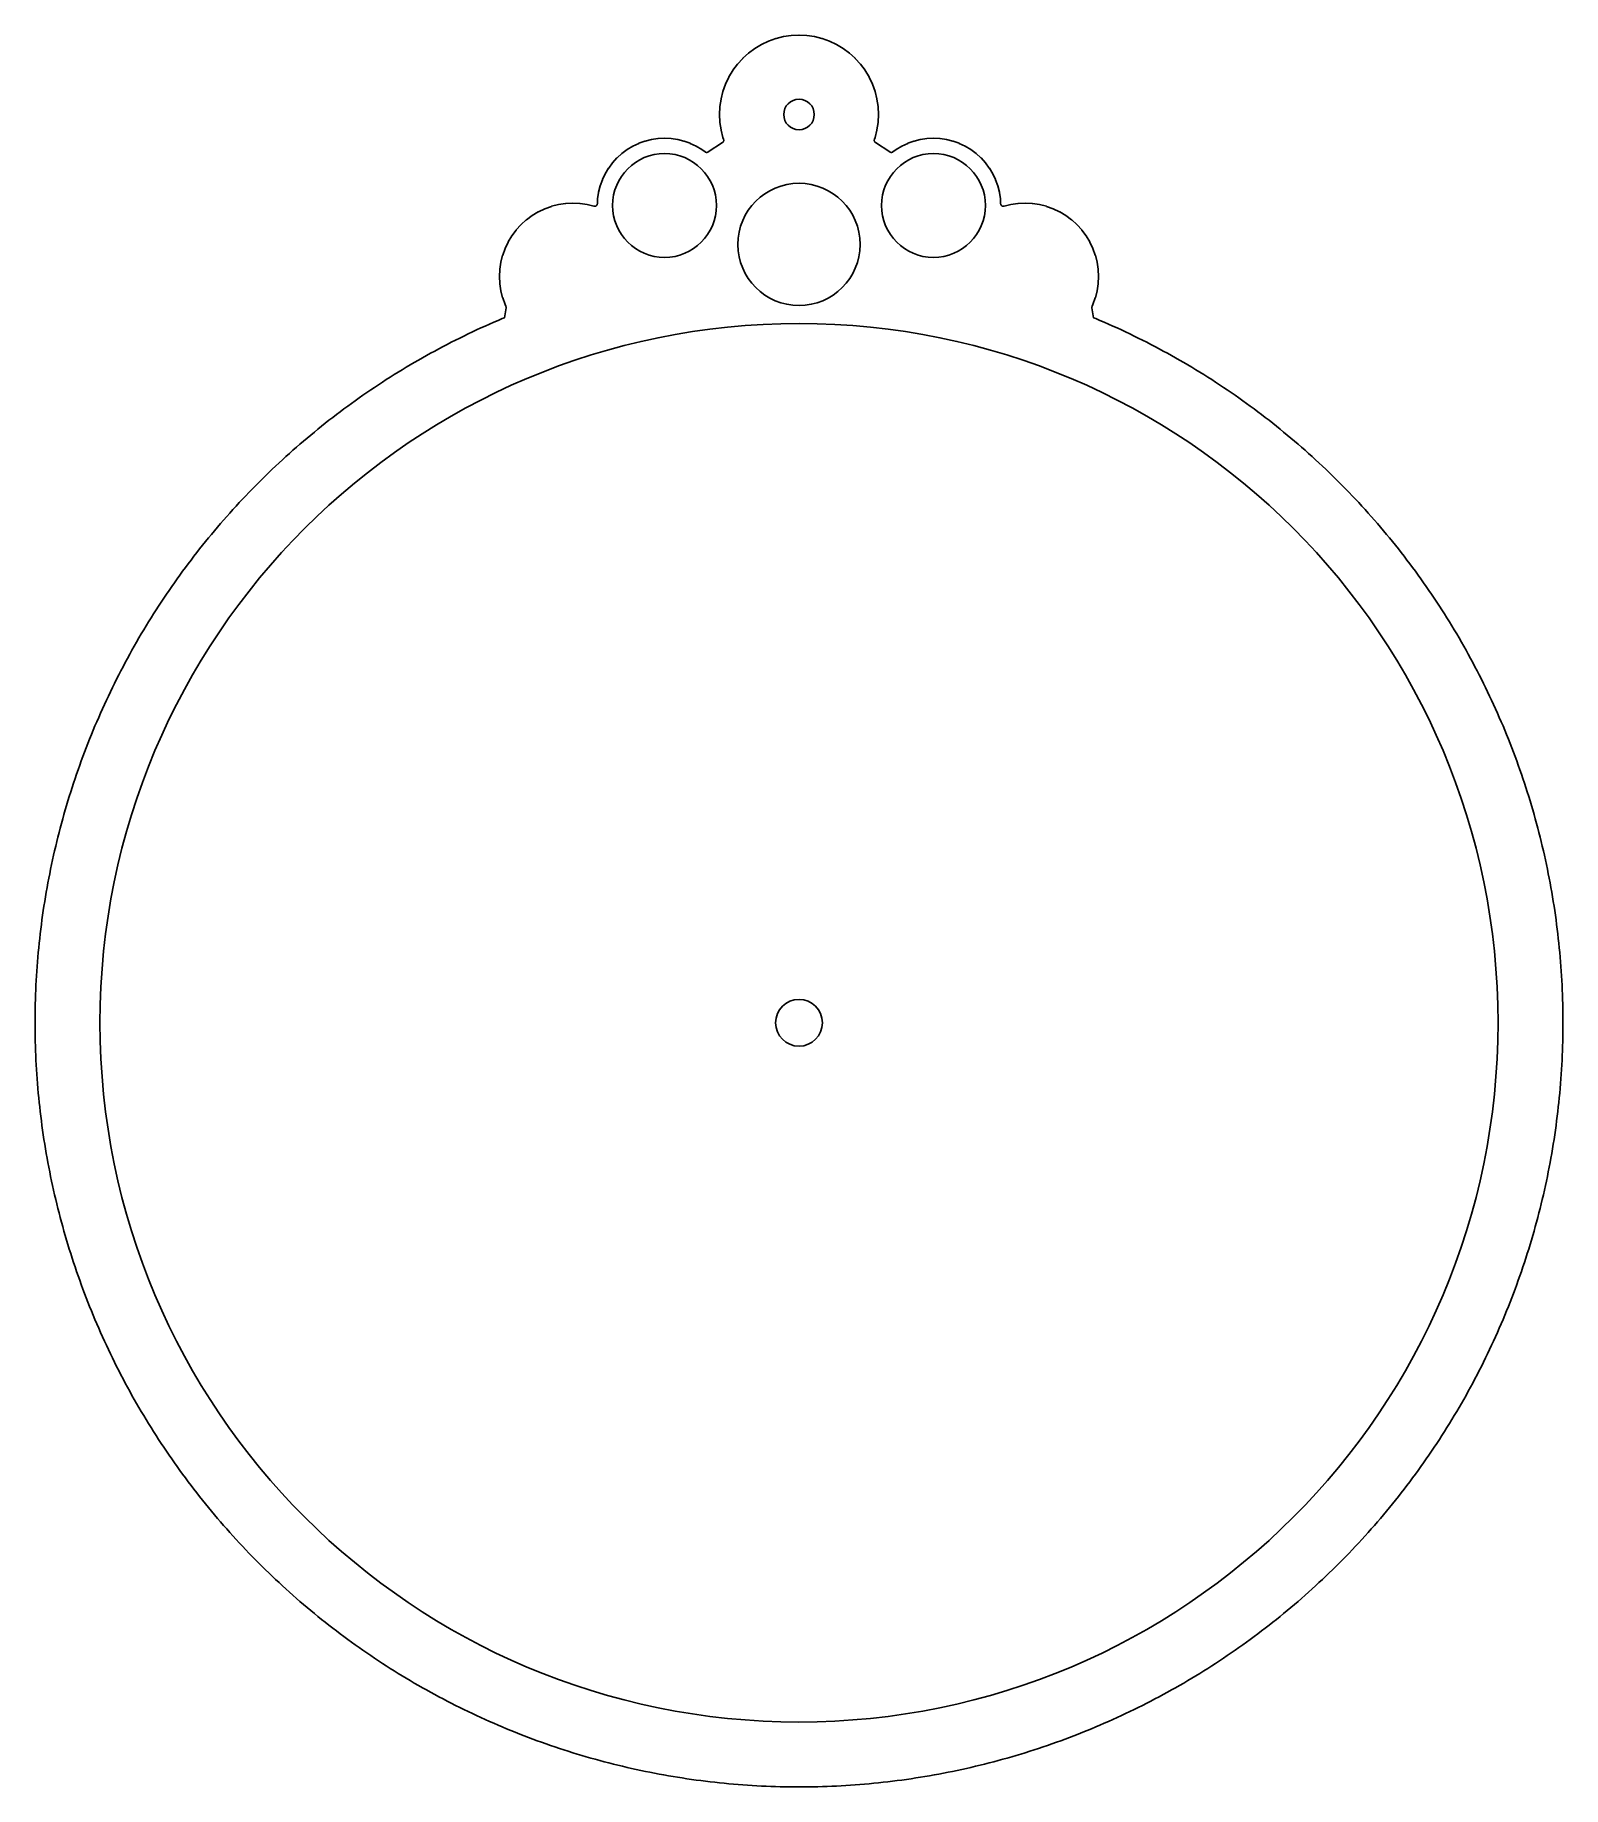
# Model space of a CAD drawing. Header units: millimetres. Extents: x -80 to 80, y -80 to 104.
import ezdxf

# ---------------------------------------------------------------- set-up
doc = ezdxf.new("R2010")
doc.units = ezdxf.units.MM
for name, color, linetype in [('CUT_INNER', 6, 'Continuous'), ('CUT_OUTER', 1, 'Continuous'), ('GUIDE', 3, 'Continuous')]:
    doc.layers.add(name, color=color, linetype=linetype)

msp = doc.modelspace()

# ---------------------------------------------------------------- linework, layer by layer
at = {"layer": 'CUT_INNER'}
for centre, radius in [((0, 95.6755), 1.61), ((-14.168, 86.096), 5.474), ((14.168, 86.096), 5.474), ((0, 81.9905), 6.44), ((0, 0), 2.465)]:
    msp.add_circle(centre, radius, dxfattribs=at)
at = {"layer": 'CUT_OUTER'}
msp.add_lwpolyline([(80.4985, -0.4939), (80.4939, -0.9879), (80.4864, -1.4817), (80.4758, -1.9756), (80.4621, -2.4693), (80.4455, -2.963), (80.4258, -3.4565), (80.403, -3.9499), (80.3773, -4.4432), (80.3485, -4.9363), (80.3167, -5.4292), (80.2819, -5.9219), (80.244, -6.4144), (80.2032, -6.9067), (80.1593, -7.3987), (80.1124, -7.8904), (80.0624, -8.3818), (80.0095, -8.8729), (79.9536, -9.3636), (79.8946, -9.8541), (79.8326, -10.3441), (79.7677, -10.8337), (79.6997, -11.323), (79.6287, -11.8118), (79.5547, -12.3002), (79.4778, -12.7881), (79.3978, -13.2755), (79.3149, -13.7624), (79.2289, -14.2488), (79.14, -14.7347), (79.0481, -15.22), (78.9532, -15.7048), (78.8554, -16.1889), (78.7545, -16.6725), (78.6508, -17.1554), (78.544, -17.6376), (78.4343, -18.1193), (78.3217, -18.6002), (78.2061, -19.0804), (78.0875, -19.5599), (77.966, -20.0387), (77.8416, -20.5167), (77.7143, -20.9939), (77.584, -21.4704), (77.4508, -21.946), (77.3147, -22.4208), (77.1756, -22.8948), (77.0337, -23.3679), (76.8889, -23.8401), (76.7411, -24.3115), (76.5905, -24.7819), (76.437, -25.2514), (76.2806, -25.7199), (76.1214, -26.1875), (75.9593, -26.6541), (75.7943, -27.1196), (75.6265, -27.5842), (75.4558, -28.0477), (75.2823, -28.5102), (75.1059, -28.9716), (74.9267, -29.4318), (74.7447, -29.891), (74.5599, -30.3491), (74.3723, -30.806), (74.1819, -31.2618), (73.9887, -31.7164), (73.7927, -32.1697), (73.5939, -32.6219), (73.3923, -33.0729), (73.188, -33.5226), (72.981, -33.971), (72.7711, -34.4182), (72.5586, -34.8641), (72.3433, -35.3086), (72.1253, -35.7518), (71.9046, -36.1937), (71.6811, -36.6342), (71.455, -37.0734), (71.2262, -37.5111), (70.9947, -37.9474), (70.7605, -38.3823), (70.5236, -38.8158), (70.2841, -39.2478), (70.042, -39.6783), (69.7972, -40.1073), (69.5498, -40.5348), (69.2998, -40.9608), (69.0472, -41.3853), (68.7919, -41.8082), (68.5341, -42.2295), (68.2737, -42.6492), (68.0107, -43.0673), (67.7452, -43.4838), (67.4771, -43.8987), (67.2065, -44.3119), (66.9333, -44.7234), (66.6576, -45.1333), (66.3794, -45.5414), (66.0988, -45.9479), (65.8156, -46.3526), (65.5299, -46.7555), (65.2418, -47.1567), (64.9512, -47.5562), (64.6582, -47.9538), (64.3628, -48.3496), (64.0649, -48.7436), (63.7646, -49.1358), (63.4619, -49.5261), (63.1568, -49.9146), (62.8493, -50.3012), (62.5395, -50.6859), (62.2273, -51.0687), (61.9128, -51.4495), (61.596, -51.8284), (61.2768, -52.2054), (60.9553, -52.5804), (60.6315, -52.9534), (60.3055, -53.3245), (59.9772, -53.6935), (59.6466, -54.0605), (59.3137, -54.4255), (58.9787, -54.7884), (58.6414, -55.1492), (58.3019, -55.508), (57.9602, -55.8647), (57.6163, -56.2193), (57.2703, -56.5718), (56.9221, -56.9221), (56.5718, -57.2703), (56.2193, -57.6163), (55.8647, -57.9602), (55.508, -58.3019), (55.1492, -58.6414), (54.7884, -58.9787), (54.4255, -59.3137), (54.0605, -59.6466), (53.6935, -59.9772), (53.3245, -60.3055), (52.9534, -60.6315), (52.5804, -60.9553), (52.2054, -61.2768), (51.8284, -61.596), (51.4495, -61.9128), (51.0687, -62.2273), (50.6859, -62.5395), (50.3012, -62.8493), (49.9146, -63.1568), (49.5261, -63.4619), (49.1358, -63.7646), (48.7436, -64.0649), (48.3496, -64.3628), (47.9538, -64.6582), (47.5562, -64.9512), (47.1567, -65.2418), (46.7555, -65.5299), (46.3526, -65.8156), (45.9479, -66.0988), (45.5414, -66.3794), (45.1333, -66.6576), (44.7234, -66.9333), (44.3119, -67.2065), (43.8987, -67.4771), (43.4838, -67.7452), (43.0673, -68.0107), (42.6492, -68.2737), (42.2295, -68.5341), (41.8082, -68.7919), (41.3853, -69.0472), (40.9608, -69.2998), (40.5348, -69.5498), (40.1073, -69.7972), (39.6783, -70.042), (39.2478, -70.2841), (38.8158, -70.5236), (38.3823, -70.7605), (37.9474, -70.9947), (37.5111, -71.2262), (37.0734, -71.455), (36.6342, -71.6811), (36.1937, -71.9046), (35.7518, -72.1253), (35.3086, -72.3433), (34.8641, -72.5586), (34.4182, -72.7711), (33.971, -72.981), (33.5226, -73.188), (33.0729, -73.3923), (32.6219, -73.5939), (32.1697, -73.7927), (31.7164, -73.9887), (31.2618, -74.1819), (30.806, -74.3723), (30.3491, -74.5599), (29.891, -74.7447), (29.4318, -74.9267), (28.9716, -75.1059), (28.5102, -75.2823), (28.0477, -75.4558), (27.5842, -75.6265), (27.1196, -75.7943), (26.6541, -75.9593), (26.1875, -76.1214), (25.7199, -76.2806), (25.2514, -76.437), (24.7819, -76.5905), (24.3115, -76.7411), (23.8401, -76.8889), (23.3679, -77.0337), (22.8948, -77.1756), (22.4208, -77.3147), (21.946, -77.4508), (21.4704, -77.584), (20.9939, -77.7143), (20.5167, -77.8416), (20.0387, -77.966), (19.5599, -78.0875), (19.0804, -78.2061), (18.6002, -78.3217), (18.1193, -78.4343), (17.6376, -78.544), (17.1554, -78.6508), (16.6725, -78.7545), (16.1889, -78.8554), (15.7048, -78.9532), (15.22, -79.0481), (14.7347, -79.14), (14.2488, -79.2289), (13.7624, -79.3149), (13.2755, -79.3978), (12.7881, -79.4778), (12.3002, -79.5547), (11.8118, -79.6287), (11.323, -79.6997), (10.8337, -79.7677), (10.3441, -79.8326), (9.8541, -79.8946), (9.3636, -79.9536), (8.8729, -80.0095), (8.3818, -80.0624), (7.8904, -80.1124), (7.3987, -80.1593), (6.9067, -80.2032), (6.4144, -80.244), (5.9219, -80.2819), (5.4292, -80.3167), (4.9363, -80.3485), (4.4432, -80.3773), (3.9499, -80.403), (3.4565, -80.4258), (2.963, -80.4455), (2.4693, -80.4621), (1.9756, -80.4758), (1.4817, -80.4864), (0.9879, -80.4939), (0.4939, -80.4985), (0, -80.5), (-0.4939, -80.4985), (-0.9879, -80.4939), (-1.4817, -80.4864), (-1.9756, -80.4758), (-2.4693, -80.4621), (-2.963, -80.4455), (-3.4565, -80.4258), (-3.9499, -80.403), (-4.4432, -80.3773), (-4.9363, -80.3485), (-5.4292, -80.3167), (-5.9219, -80.2819), (-6.4144, -80.244), (-6.9067, -80.2032), (-7.3987, -80.1593), (-7.8904, -80.1124), (-8.3818, -80.0624), (-8.8729, -80.0095), (-9.3636, -79.9536), (-9.8541, -79.8946), (-10.3441, -79.8326), (-10.8337, -79.7677), (-11.323, -79.6997), (-11.8118, -79.6287), (-12.3002, -79.5547), (-12.7881, -79.4778), (-13.2755, -79.3978), (-13.7624, -79.3149), (-14.2488, -79.2289), (-14.7347, -79.14), (-15.22, -79.0481), (-15.7048, -78.9532), (-16.1889, -78.8554), (-16.6725, -78.7545), (-17.1554, -78.6508), (-17.6376, -78.544), (-18.1193, -78.4343), (-18.6002, -78.3217), (-19.0804, -78.2061), (-19.5599, -78.0875), (-20.0387, -77.966), (-20.5167, -77.8416), (-20.9939, -77.7143), (-21.4704, -77.584), (-21.946, -77.4508), (-22.4208, -77.3147), (-22.8948, -77.1756), (-23.3679, -77.0337), (-23.8401, -76.8889), (-24.3115, -76.7411), (-24.7819, -76.5905), (-25.2514, -76.437), (-25.7199, -76.2806), (-26.1875, -76.1214), (-26.6541, -75.9593), (-27.1196, -75.7943), (-27.5842, -75.6265), (-28.0477, -75.4558), (-28.5102, -75.2823), (-28.9716, -75.1059), (-29.4318, -74.9267), (-29.891, -74.7447), (-30.3491, -74.5599), (-30.806, -74.3723), (-31.2618, -74.1819), (-31.7164, -73.9887), (-32.1697, -73.7927), (-32.6219, -73.5939), (-33.0729, -73.3923), (-33.5226, -73.188), (-33.971, -72.981), (-34.4182, -72.7711), (-34.8641, -72.5586), (-35.3086, -72.3433), (-35.7518, -72.1253), (-36.1937, -71.9046), (-36.6342, -71.6811), (-37.0734, -71.455), (-37.5111, -71.2262), (-37.9474, -70.9947), (-38.3823, -70.7605), (-38.8158, -70.5236), (-39.2478, -70.2841), (-39.6783, -70.042), (-40.1073, -69.7972), (-40.5348, -69.5498), (-40.9608, -69.2998), (-41.3853, -69.0472), (-41.8082, -68.7919), (-42.2295, -68.5341), (-42.6492, -68.2737), (-43.0673, -68.0107), (-43.4838, -67.7452), (-43.8987, -67.4771), (-44.3119, -67.2065), (-44.7234, -66.9333), (-45.1333, -66.6576), (-45.5414, -66.3794), (-45.9479, -66.0988), (-46.3526, -65.8156), (-46.7555, -65.5299), (-47.1567, -65.2418), (-47.5562, -64.9512), (-47.9538, -64.6582), (-48.3496, -64.3628), (-48.7436, -64.0649), (-49.1358, -63.7646), (-49.5261, -63.4619), (-49.9146, -63.1568), (-50.3012, -62.8493), (-50.6859, -62.5395), (-51.0687, -62.2273), (-51.4495, -61.9128), (-51.8284, -61.596), (-52.2054, -61.2768), (-52.5804, -60.9553), (-52.9534, -60.6315), (-53.3245, -60.3055), (-53.6935, -59.9772), (-54.0605, -59.6466), (-54.4255, -59.3137), (-54.7884, -58.9787), (-55.1492, -58.6414), (-55.508, -58.3019), (-55.8647, -57.9602), (-56.2193, -57.6163), (-56.5718, -57.2703), (-56.9221, -56.9221), (-57.2703, -56.5718), (-57.6163, -56.2193), (-57.9602, -55.8647), (-58.3019, -55.508), (-58.6414, -55.1492), (-58.9787, -54.7884), (-59.3137, -54.4255), (-59.6466, -54.0605), (-59.9772, -53.6935), (-60.3055, -53.3245), (-60.6315, -52.9534), (-60.9553, -52.5804), (-61.2768, -52.2054), (-61.596, -51.8284), (-61.9128, -51.4495), (-62.2273, -51.0687), (-62.5395, -50.6859), (-62.8493, -50.3012), (-63.1568, -49.9146), (-63.4619, -49.5261), (-63.7646, -49.1358), (-64.0649, -48.7436), (-64.3628, -48.3496), (-64.6582, -47.9538), (-64.9512, -47.5562), (-65.2418, -47.1567), (-65.5299, -46.7555), (-65.8156, -46.3526), (-66.0988, -45.9479), (-66.3794, -45.5414), (-66.6576, -45.1333), (-66.9333, -44.7234), (-67.2065, -44.3119), (-67.4771, -43.8987), (-67.7452, -43.4838), (-68.0107, -43.0673), (-68.2737, -42.6492), (-68.5341, -42.2295), (-68.7919, -41.8082), (-69.0472, -41.3853), (-69.2998, -40.9608), (-69.5498, -40.5348), (-69.7972, -40.1073), (-70.042, -39.6783), (-70.2841, -39.2478), (-70.5236, -38.8158), (-70.7605, -38.3823), (-70.9947, -37.9474), (-71.2262, -37.5111), (-71.455, -37.0734), (-71.6811, -36.6342), (-71.9046, -36.1937), (-72.1253, -35.7518), (-72.3433, -35.3086), (-72.5586, -34.8641), (-72.7711, -34.4182), (-72.981, -33.971), (-73.188, -33.5226), (-73.3923, -33.0729), (-73.5939, -32.6219), (-73.7927, -32.1697), (-73.9887, -31.7164), (-74.1819, -31.2618), (-74.3723, -30.806), (-74.5599, -30.3491), (-74.7447, -29.891), (-74.9267, -29.4318), (-75.1059, -28.9716), (-75.2823, -28.5102), (-75.4558, -28.0477), (-75.6265, -27.5842), (-75.7943, -27.1196), (-75.9593, -26.6541), (-76.1214, -26.1875), (-76.2806, -25.7199), (-76.437, -25.2514), (-76.5905, -24.7819), (-76.7411, -24.3115), (-76.8889, -23.8401), (-77.0337, -23.3679), (-77.1756, -22.8948), (-77.3147, -22.4208), (-77.4508, -21.946), (-77.584, -21.4704), (-77.7143, -20.9939), (-77.8416, -20.5167), (-77.966, -20.0387), (-78.0875, -19.5599), (-78.2061, -19.0804), (-78.3217, -18.6002), (-78.4343, -18.1193), (-78.544, -17.6376), (-78.6508, -17.1554), (-78.7545, -16.6725), (-78.8554, -16.1889), (-78.9532, -15.7048), (-79.0481, -15.22), (-79.14, -14.7347), (-79.2289, -14.2488), (-79.3149, -13.7624), (-79.3978, -13.2755), (-79.4778, -12.7881), (-79.5547, -12.3002), (-79.6287, -11.8118), (-79.6997, -11.323), (-79.7677, -10.8337), (-79.8326, -10.3441), (-79.8946, -9.8541), (-79.9536, -9.3636), (-80.0095, -8.8729), (-80.0624, -8.3818), (-80.1124, -7.8904), (-80.1593, -7.3987), (-80.2032, -6.9067), (-80.244, -6.4144), (-80.2819, -5.9219), (-80.3167, -5.4292), (-80.3485, -4.9363), (-80.3773, -4.4432), (-80.403, -3.9499), (-80.4258, -3.4565), (-80.4455, -2.963), (-80.4621, -2.4693), (-80.4758, -1.9756), (-80.4864, -1.4817), (-80.4939, -0.9879), (-80.4985, -0.4939), (-80.5, 0), (-80.4985, 0.4939), (-80.4939, 0.9879), (-80.4864, 1.4817), (-80.4758, 1.9756), (-80.4621, 2.4693), (-80.4455, 2.963), (-80.4258, 3.4565), (-80.403, 3.9499), (-80.3773, 4.4432), (-80.3485, 4.9363), (-80.3167, 5.4292), (-80.2819, 5.9219), (-80.244, 6.4144), (-80.2032, 6.9067), (-80.1593, 7.3987), (-80.1124, 7.8904), (-80.0624, 8.3818), (-80.0095, 8.8729), (-79.9536, 9.3636), (-79.8946, 9.8541), (-79.8326, 10.3441), (-79.7677, 10.8337), (-79.6997, 11.323), (-79.6287, 11.8118), (-79.5547, 12.3002), (-79.4778, 12.7881), (-79.3978, 13.2755), (-79.3149, 13.7624), (-79.2289, 14.2488), (-79.14, 14.7347), (-79.0481, 15.22), (-78.9532, 15.7048), (-78.8554, 16.1889), (-78.7545, 16.6725), (-78.6508, 17.1554), (-78.544, 17.6376), (-78.4343, 18.1193), (-78.3217, 18.6002), (-78.2061, 19.0804), (-78.0875, 19.5599), (-77.966, 20.0387), (-77.8416, 20.5167), (-77.7143, 20.9939), (-77.584, 21.4704), (-77.4508, 21.946), (-77.3147, 22.4208), (-77.1756, 22.8948), (-77.0337, 23.3679), (-76.8889, 23.8401), (-76.7411, 24.3115), (-76.5905, 24.7819), (-76.437, 25.2514), (-76.2806, 25.7199), (-76.1214, 26.1875), (-75.9593, 26.6541), (-75.7943, 27.1196), (-75.6265, 27.5842), (-75.4558, 28.0477), (-75.2823, 28.5102), (-75.1059, 28.9716), (-74.9267, 29.4318), (-74.7447, 29.891), (-74.5599, 30.3491), (-74.3723, 30.806), (-74.1819, 31.2618), (-73.9887, 31.7164), (-73.7927, 32.1697), (-73.5939, 32.6219), (-73.3923, 33.0729), (-73.188, 33.5226), (-72.981, 33.971), (-72.7711, 34.4182), (-72.5586, 34.8641), (-72.3433, 35.3086), (-72.1253, 35.7518), (-71.9046, 36.1937), (-71.6811, 36.6342), (-71.455, 37.0734), (-71.2262, 37.5111), (-70.9947, 37.9474), (-70.7605, 38.3823), (-70.5236, 38.8158), (-70.2841, 39.2478), (-70.042, 39.6783), (-69.7972, 40.1073), (-69.5498, 40.5348), (-69.2998, 40.9608), (-69.0472, 41.3853), (-68.7919, 41.8082), (-68.5341, 42.2295), (-68.2737, 42.6492), (-68.0107, 43.0673), (-67.7452, 43.4838), (-67.4771, 43.8987), (-67.2065, 44.3119), (-66.9333, 44.7234), (-66.6576, 45.1333), (-66.3794, 45.5414), (-66.0988, 45.9479), (-65.8156, 46.3526), (-65.5299, 46.7555), (-65.2418, 47.1567), (-64.9512, 47.5562), (-64.6582, 47.9538), (-64.3628, 48.3496), (-64.0649, 48.7436), (-63.7646, 49.1358), (-63.4619, 49.5261), (-63.1568, 49.9146), (-62.8493, 50.3012), (-62.5395, 50.6859), (-62.2273, 51.0687), (-61.9128, 51.4495), (-61.596, 51.8284), (-61.2768, 52.2054), (-60.9553, 52.5804), (-60.6315, 52.9534), (-60.3055, 53.3245), (-59.9772, 53.6935), (-59.6466, 54.0605), (-59.3137, 54.4255), (-58.9787, 54.7884), (-58.6414, 55.1492), (-58.3019, 55.508), (-57.9602, 55.8647), (-57.6163, 56.2193), (-57.2703, 56.5718), (-56.9221, 56.9221), (-56.5718, 57.2703), (-56.2193, 57.6163), (-55.8647, 57.9602), (-55.508, 58.3019), (-55.1492, 58.6414), (-54.7884, 58.9787), (-54.4255, 59.3137), (-54.0605, 59.6466), (-53.6935, 59.9772), (-53.3245, 60.3055), (-52.9534, 60.6315), (-52.5804, 60.9553), (-52.2054, 61.2768), (-51.8284, 61.596), (-51.4495, 61.9128), (-51.0687, 62.2273), (-50.6859, 62.5395), (-50.3012, 62.8493), (-49.9146, 63.1568), (-49.5261, 63.4619), (-49.1358, 63.7646), (-48.7436, 64.0649), (-48.3496, 64.3628), (-47.9538, 64.6582), (-47.5562, 64.9512), (-47.1567, 65.2418), (-46.7555, 65.5299), (-46.3526, 65.8156), (-45.9479, 66.0988), (-45.5414, 66.3794), (-45.1333, 66.6576), (-44.7234, 66.9333), (-44.3119, 67.2065), (-43.8987, 67.4771), (-43.4838, 67.7452), (-43.0673, 68.0107), (-42.6492, 68.2737), (-42.2295, 68.5341), (-41.8082, 68.7919), (-41.3853, 69.0472), (-40.9608, 69.2998), (-40.5348, 69.5498), (-40.1073, 69.7972), (-39.6783, 70.042), (-39.2478, 70.2841), (-38.8158, 70.5236), (-38.3823, 70.7605), (-37.9474, 70.9947), (-37.5111, 71.2262), (-37.0734, 71.455), (-36.6342, 71.6811), (-36.1937, 71.9046), (-35.7518, 72.1253), (-35.3086, 72.3433), (-34.8641, 72.5586), (-34.4182, 72.7711), (-33.971, 72.981), (-33.5226, 73.188), (-33.0729, 73.3923), (-32.6219, 73.5939), (-32.1697, 73.7927), (-31.7164, 73.9887), (-31.2618, 74.1819), (-31.0445, 74.2727), (-30.8699, 75.3199), (-30.8665, 75.3501), (-30.866, 75.3804), (-30.8687, 75.4106), (-30.8744, 75.4404), (-30.8831, 75.4695), (-30.8946, 75.4975), (-30.9646, 75.6454), (-30.9702, 75.659), (-31.2208, 76.3592), (-31.225, 76.3733), (-31.4057, 77.0947), (-31.4086, 77.1091), (-31.5177, 77.8447), (-31.5191, 77.8593), (-31.5556, 78.6021), (-31.5556, 78.6168), (-31.5191, 79.3596), (-31.5177, 79.3742), (-31.4086, 80.1098), (-31.4057, 80.1243), (-31.225, 80.8456), (-31.2208, 80.8597), (-30.9702, 81.5599), (-30.9646, 81.5735), (-30.6466, 82.2458), (-30.6397, 82.2587), (-30.2574, 82.8966), (-30.2492, 82.9088), (-29.8062, 83.5061), (-29.7969, 83.5175), (-29.2975, 84.0685), (-29.2871, 84.0789), (-28.736, 84.5783), (-28.7247, 84.5877), (-28.1274, 85.0307), (-28.1151, 85.0389), (-27.4773, 85.4212), (-27.4643, 85.4281), (-26.792, 85.7461), (-26.7784, 85.7517), (-26.0783, 86.0022), (-26.0642, 86.0065), (-25.3428, 86.1872), (-25.3284, 86.1901), (-24.5928, 86.2992), (-24.5781, 86.3006), (-23.8354, 86.3371), (-23.8206, 86.3371), (-23.0779, 86.3006), (-23.0632, 86.2992), (-22.3276, 86.1901), (-22.3132, 86.1872), (-21.6151, 86.0123), (-21.5862, 86.0066), (-21.5569, 86.0037), (-21.5275, 86.0037), (-21.4982, 86.0066), (-21.4693, 86.0123), (-21.4411, 86.0209), (-21.4139, 86.0321), (-21.3879, 86.046), (-21.3635, 86.0624), (-21.3407, 86.081), (-21.3199, 86.1019), (-21.3012, 86.1246), (-21.2849, 86.1491), (-21.271, 86.1751), (-21.2597, 86.2023), (-21.2512, 86.2304), (-21.2454, 86.2593), (-21.2425, 86.2886), (-21.2182, 86.783), (-21.2168, 86.7976), (-21.117, 87.4707), (-21.1141, 87.4851), (-20.9488, 88.1452), (-20.9445, 88.1593), (-20.7152, 88.8), (-20.7096, 88.8136), (-20.4187, 89.4287), (-20.4117, 89.4417), (-20.0619, 90.0253), (-20.0537, 90.0375), (-19.6484, 90.5841), (-19.6391, 90.5955), (-19.1821, 91.0997), (-19.1717, 91.1101), (-18.6675, 91.567), (-18.6561, 91.5764), (-18.1096, 91.9817), (-18.0973, 91.9899), (-17.5137, 92.3397), (-17.5007, 92.3466), (-16.8856, 92.6376), (-16.872, 92.6432), (-16.2313, 92.8725), (-16.2172, 92.8767), (-15.5572, 93.0421), (-15.5427, 93.0449), (-14.8696, 93.1448), (-14.855, 93.1462), (-14.1754, 93.1796), (-14.1606, 93.1796), (-13.481, 93.1462), (-13.4664, 93.1448), (-12.7933, 93.0449), (-12.7788, 93.0421), (-12.1188, 92.8767), (-12.1047, 92.8725), (-11.464, 92.6432), (-11.4504, 92.6376), (-10.8353, 92.3466), (-10.8223, 92.3397), (-10.2387, 91.9899), (-10.2264, 91.9817), (-9.8998, 91.7395), (-9.8744, 91.7226), (-9.8474, 91.7083), (-9.819, 91.6969), (-9.7897, 91.6884), (-9.7596, 91.6829), (-9.7292, 91.6806), (-9.6987, 91.6813), (-9.6684, 91.6851), (-9.6386, 91.692), (-9.6097, 91.7019), (-9.582, 91.7147), (-9.5557, 91.7302), (-8.0648, 92.7158), (-8.0418, 92.7326), (-8.0205, 92.7516), (-8.0011, 92.7724), (-7.9838, 92.795), (-7.9687, 92.8192), (-7.9559, 92.8447), (-7.9456, 92.8713), (-7.9379, 92.8987), (-7.9328, 92.9267), (-7.9304, 92.9551), (-7.9308, 92.9836), (-7.9338, 93.012), (-7.9395, 93.0399), (-7.9478, 93.0671), (-8.009, 93.2383), (-8.0133, 93.2523), (-8.2093, 94.035), (-8.2122, 94.0495), (-8.3306, 94.8476), (-8.332, 94.8622), (-8.3716, 95.6681), (-8.3716, 95.6828), (-8.332, 96.4887), (-8.3306, 96.5034), (-8.2122, 97.3015), (-8.2093, 97.3159), (-8.0133, 98.0986), (-8.009, 98.1127), (-7.7372, 98.8724), (-7.7316, 98.886), (-7.3866, 99.6153), (-7.3797, 99.6283), (-6.9648, 100.3204), (-6.9567, 100.3326), (-6.476, 100.9807), (-6.4667, 100.9921), (-5.9248, 101.5899), (-5.9144, 101.6003), (-5.3166, 102.1422), (-5.3052, 102.1515), (-4.6571, 102.6321), (-4.6449, 102.6403), (-3.9529, 103.0551), (-3.9399, 103.0621), (-3.2105, 103.407), (-3.1969, 103.4127), (-2.4372, 103.6845), (-2.4231, 103.6888), (-1.6404, 103.8848), (-1.626, 103.8877), (-0.8279, 104.0061), (-0.8132, 104.0075), (-0.0074, 104.0471), (0.0074, 104.0471), (0.8132, 104.0075), (0.8279, 104.0061), (1.626, 103.8877), (1.6404, 103.8848), (2.4231, 103.6888), (2.4372, 103.6845), (3.1969, 103.4127), (3.2105, 103.407), (3.9399, 103.0621), (3.9529, 103.0551), (4.6449, 102.6403), (4.6571, 102.6321), (5.3052, 102.1515), (5.3166, 102.1422), (5.9144, 101.6003), (5.9248, 101.5899), (6.4667, 100.9921), (6.476, 100.9807), (6.9567, 100.3326), (6.9648, 100.3204), (7.3797, 99.6283), (7.3866, 99.6153), (7.7316, 98.886), (7.7372, 98.8724), (8.009, 98.1127), (8.0133, 98.0986), (8.2093, 97.3159), (8.2122, 97.3015), (8.3306, 96.5034), (8.332, 96.4887), (8.3716, 95.6828), (8.3716, 95.6681), (8.332, 94.8622), (8.3306, 94.8476), (8.2122, 94.0495), (8.2093, 94.035), (8.0133, 93.2523), (8.009, 93.2383), (7.9478, 93.0671), (7.9395, 93.0399), (7.9338, 93.012), (7.9308, 92.9836), (7.9304, 92.9551), (7.9328, 92.9267), (7.9379, 92.8987), (7.9456, 92.8713), (7.9559, 92.8447), (7.9687, 92.8192), (7.9838, 92.795), (8.0011, 92.7724), (8.0205, 92.7516), (8.0418, 92.7326), (8.0648, 92.7158), (9.5557, 91.7302), (9.582, 91.7147), (9.6097, 91.7019), (9.6386, 91.692), (9.6684, 91.6851), (9.6987, 91.6813), (9.7292, 91.6806), (9.7596, 91.6829), (9.7897, 91.6884), (9.819, 91.6969), (9.8474, 91.7083), (9.8744, 91.7226), (9.8998, 91.7395), (10.2264, 91.9817), (10.2387, 91.9899), (10.8223, 92.3397), (10.8353, 92.3466), (11.4504, 92.6376), (11.464, 92.6432), (12.1047, 92.8725), (12.1188, 92.8767), (12.7788, 93.0421), (12.7933, 93.0449), (13.4664, 93.1448), (13.481, 93.1462), (14.1606, 93.1796), (14.1754, 93.1796), (14.855, 93.1462), (14.8696, 93.1448), (15.5427, 93.0449), (15.5572, 93.0421), (16.2172, 92.8767), (16.2313, 92.8725), (16.872, 92.6432), (16.8856, 92.6376), (17.5007, 92.3466), (17.5137, 92.3397), (18.0973, 91.9899), (18.1096, 91.9817), (18.6561, 91.5764), (18.6675, 91.567), (19.1717, 91.1101), (19.1821, 91.0997), (19.6391, 90.5955), (19.6484, 90.5841), (20.0537, 90.0375), (20.0619, 90.0253), (20.4117, 89.4417), (20.4187, 89.4287), (20.7096, 88.8136), (20.7152, 88.8), (20.9445, 88.1593), (20.9488, 88.1452), (21.1141, 87.4851), (21.117, 87.4707), (21.2168, 86.7976), (21.2182, 86.783), (21.2425, 86.2886), (21.2454, 86.2593), (21.2512, 86.2304), (21.2597, 86.2023), (21.271, 86.1751), (21.2849, 86.1491), (21.3012, 86.1246), (21.3199, 86.1019), (21.3407, 86.081), (21.3635, 86.0624), (21.3879, 86.046), (21.4139, 86.0321), (21.4411, 86.0209), (21.4693, 86.0123), (21.4982, 86.0066), (21.5275, 86.0037), (21.5569, 86.0037), (21.5862, 86.0066), (21.6151, 86.0123), (22.3132, 86.1872), (22.3276, 86.1901), (23.0632, 86.2992), (23.0779, 86.3006), (23.8206, 86.3371), (23.8354, 86.3371), (24.5781, 86.3006), (24.5928, 86.2992), (25.3284, 86.1901), (25.3428, 86.1872), (26.0642, 86.0065), (26.0783, 86.0022), (26.7784, 85.7517), (26.792, 85.7461), (27.4643, 85.4281), (27.4773, 85.4212), (28.1151, 85.0389), (28.1274, 85.0307), (28.7247, 84.5877), (28.736, 84.5783), (29.2871, 84.0789), (29.2975, 84.0685), (29.7969, 83.5175), (29.8062, 83.5061), (30.2492, 82.9088), (30.2574, 82.8966), (30.6397, 82.2587), (30.6466, 82.2458), (30.9646, 81.5735), (30.9702, 81.5599), (31.2208, 80.8597), (31.225, 80.8456), (31.4057, 80.1243), (31.4086, 80.1098), (31.5177, 79.3742), (31.5191, 79.3596), (31.5556, 78.6168), (31.5556, 78.6021), (31.5191, 77.8593), (31.5177, 77.8447), (31.4086, 77.1091), (31.4057, 77.0947), (31.225, 76.3733), (31.2208, 76.3592), (30.9702, 75.659), (30.9646, 75.6454), (30.8946, 75.4975), (30.8831, 75.4695), (30.8744, 75.4404), (30.8687, 75.4106), (30.866, 75.3804), (30.8665, 75.3501), (30.8699, 75.3199), (31.0445, 74.2727), (31.2618, 74.1819), (31.7164, 73.9887), (32.1697, 73.7927), (32.6219, 73.5939), (33.0729, 73.3923), (33.5226, 73.188), (33.971, 72.981), (34.4182, 72.7711), (34.8641, 72.5586), (35.3086, 72.3433), (35.7518, 72.1253), (36.1937, 71.9046), (36.6342, 71.6811), (37.0734, 71.455), (37.5111, 71.2262), (37.9474, 70.9947), (38.3823, 70.7605), (38.8158, 70.5236), (39.2478, 70.2841), (39.6783, 70.042), (40.1073, 69.7972), (40.5348, 69.5498), (40.9608, 69.2998), (41.3853, 69.0472), (41.8082, 68.7919), (42.2295, 68.5341), (42.6492, 68.2737), (43.0673, 68.0107), (43.4838, 67.7452), (43.8987, 67.4771), (44.3119, 67.2065), (44.7234, 66.9333), (45.1333, 66.6576), (45.5414, 66.3794), (45.9479, 66.0988), (46.3526, 65.8156), (46.7555, 65.5299), (47.1567, 65.2418), (47.5562, 64.9512), (47.9538, 64.6582), (48.3496, 64.3628), (48.7436, 64.0649), (49.1358, 63.7646), (49.5261, 63.4619), (49.9146, 63.1568), (50.3012, 62.8493), (50.6859, 62.5395), (51.0687, 62.2273), (51.4495, 61.9128), (51.8284, 61.596), (52.2054, 61.2768), (52.5804, 60.9553), (52.9534, 60.6315), (53.3245, 60.3055), (53.6935, 59.9772), (54.0605, 59.6466), (54.4255, 59.3137), (54.7884, 58.9787), (55.1492, 58.6414), (55.508, 58.3019), (55.8647, 57.9602), (56.2193, 57.6163), (56.5718, 57.2703), (56.9221, 56.9221), (57.2703, 56.5718), (57.6163, 56.2193), (57.9602, 55.8647), (58.3019, 55.508), (58.6414, 55.1492), (58.9787, 54.7884), (59.3137, 54.4255), (59.6466, 54.0605), (59.9772, 53.6935), (60.3055, 53.3245), (60.6315, 52.9534), (60.9553, 52.5804), (61.2768, 52.2054), (61.596, 51.8284), (61.9128, 51.4495), (62.2273, 51.0687), (62.5395, 50.6859), (62.8493, 50.3012), (63.1568, 49.9146), (63.4619, 49.5261), (63.7646, 49.1358), (64.0649, 48.7436), (64.3628, 48.3496), (64.6582, 47.9538), (64.9512, 47.5562), (65.2418, 47.1567), (65.5299, 46.7555), (65.8156, 46.3526), (66.0988, 45.9479), (66.3794, 45.5414), (66.6576, 45.1333), (66.9333, 44.7234), (67.2065, 44.3119), (67.4771, 43.8987), (67.7452, 43.4838), (68.0107, 43.0673), (68.2737, 42.6492), (68.5341, 42.2295), (68.7919, 41.8082), (69.0472, 41.3853), (69.2998, 40.9608), (69.5498, 40.5348), (69.7972, 40.1073), (70.042, 39.6783), (70.2841, 39.2478), (70.5236, 38.8158), (70.7605, 38.3823), (70.9947, 37.9474), (71.2262, 37.5111), (71.455, 37.0734), (71.6811, 36.6342), (71.9046, 36.1937), (72.1253, 35.7518), (72.3433, 35.3086), (72.5586, 34.8641), (72.7711, 34.4182), (72.981, 33.971), (73.188, 33.5226), (73.3923, 33.0729), (73.5939, 32.6219), (73.7927, 32.1697), (73.9887, 31.7164), (74.1819, 31.2618), (74.3723, 30.806), (74.5599, 30.3491), (74.7447, 29.891), (74.9267, 29.4318), (75.1059, 28.9716), (75.2823, 28.5102), (75.4558, 28.0477), (75.6265, 27.5842), (75.7943, 27.1196), (75.9593, 26.6541), (76.1214, 26.1875), (76.2806, 25.7199), (76.437, 25.2514), (76.5905, 24.7819), (76.7411, 24.3115), (76.8889, 23.8401), (77.0337, 23.3679), (77.1756, 22.8948), (77.3147, 22.4208), (77.4508, 21.946), (77.584, 21.4704), (77.7143, 20.9939), (77.8416, 20.5167), (77.966, 20.0387), (78.0875, 19.5599), (78.2061, 19.0804), (78.3217, 18.6002), (78.4343, 18.1193), (78.544, 17.6376), (78.6508, 17.1554), (78.7545, 16.6725), (78.8554, 16.1889), (78.9532, 15.7048), (79.0481, 15.22), (79.14, 14.7347), (79.2289, 14.2488), (79.3149, 13.7624), (79.3978, 13.2755), (79.4778, 12.7881), (79.5547, 12.3002), (79.6287, 11.8118), (79.6997, 11.323), (79.7677, 10.8337), (79.8326, 10.3441), (79.8946, 9.8541), (79.9536, 9.3636), (80.0095, 8.8729), (80.0624, 8.3818), (80.1124, 7.8904), (80.1593, 7.3987), (80.2032, 6.9067), (80.244, 6.4144), (80.2819, 5.9219), (80.3167, 5.4292), (80.3485, 4.9363), (80.3773, 4.4432), (80.403, 3.9499), (80.4258, 3.4565), (80.4455, 2.963), (80.4621, 2.4693), (80.4758, 1.9756), (80.4864, 1.4817), (80.4939, 0.9879), (80.4985, 0.4939), (80.5, 0)], close=True, dxfattribs=at)
at = {"layer": 'GUIDE'}
msp.add_circle((0, 0), 73.6575, dxfattribs=at)

doc.saveas('drawing.dxf')
